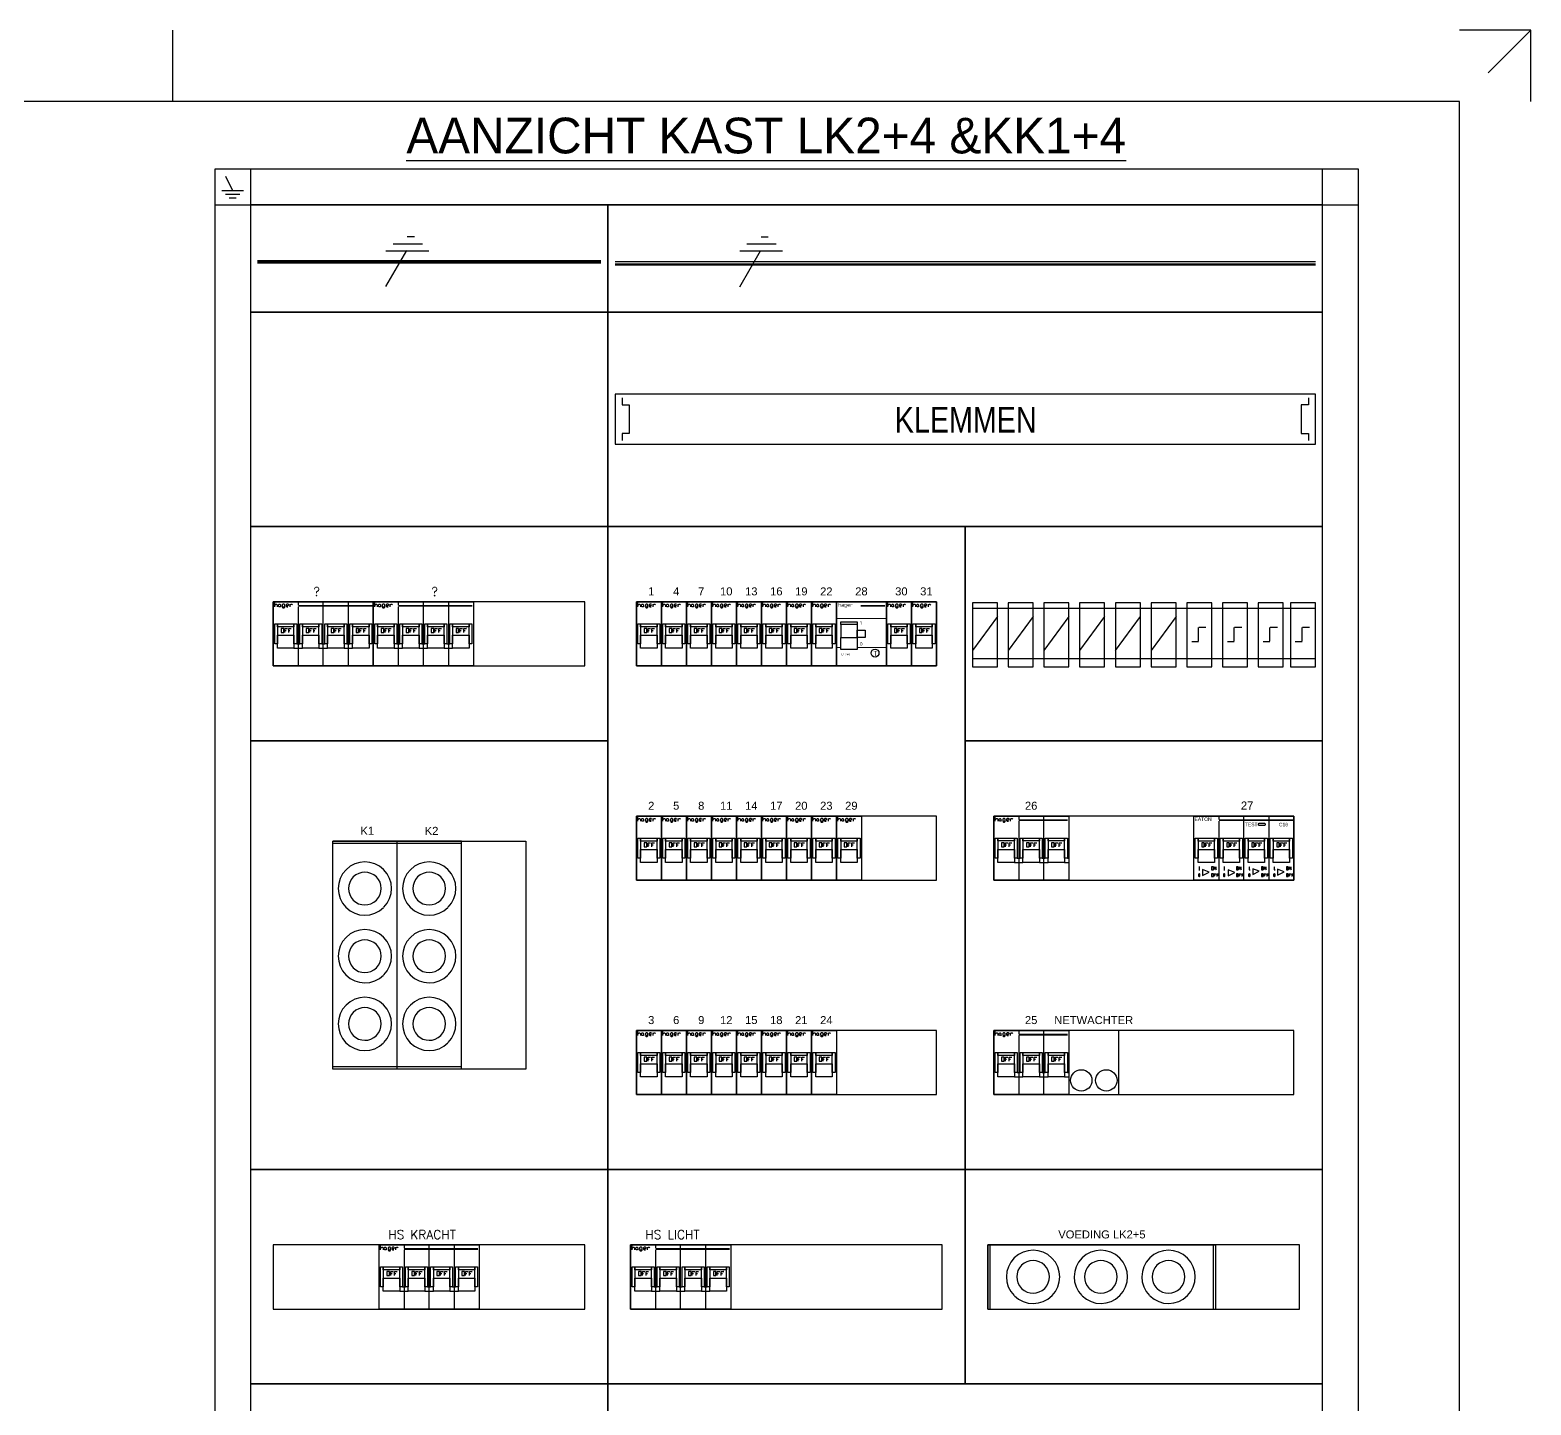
# Model space of a CAD drawing. Header units: millimetres. Extents: x 0 to 420, y 0 to 297.
# Drawn here: x 210 to 420, y 104.6 to 297 of the extents above; entities that cross this region are included whole.
import ezdxf
from ezdxf.enums import TextEntityAlignment as Align

# ---------------------------------------------------------------- set-up
doc = ezdxf.new("R2010")
doc.units = ezdxf.units.MM
doc.layers.get('0').update_dxf_attribs({"linetype": 'CONTINUOUS'})
for name, color, linetype in [('00kad018', 1, 'CONTINUOUS'), ('00kad070', 5, 'CONTINUOUS'), ('BL$2----_KADER', 7, 'CONTINUOUS'), ('KAST AANZICHT', 1, 'CONTINUOUS'), ('Kast-aanzicht', 1, 'CONTINUOUS')]:
    doc.layers.add(name, color=color, linetype=linetype)
doc.styles.add('BURO-050', font='BUROFONT.shx', dxfattribs={"height": 5})
doc.styles.add('GREEN', font='txt')
doc.styles.add('NOOTER', font='arial.ttf')
doc.styles.add('ROMANS', font='romans', dxfattribs={"height": 2})
doc.styles.get("Standard").update_dxf_attribs({"font": 'ISOCP'})

# ---------------------------------------------------------------- blocks, each defined once
blk = doc.blocks.new('a3-windesheim-hor')
at = {"layer": '00kad018', "color": 1}
for p, q in [((230, 287), (230, 297)), ((420, 297), (410, 297)), ((420, 297), (414, 291)), ((420, 287), (420, 297))]:
    blk.add_line(p, q, dxfattribs=at)
at = {"layer": '00kad070', "color": 5}
for p, q in [((410, 287), (20, 287)), ((410, 10), (410, 287))]:
    blk.add_line(p, q, dxfattribs=at)
blk = doc.blocks.new('HAG08')
at = {"color": 0}
for p, q in [((-16.5, -3.5), (-16.5, -0.8)), ((-16.5, -0.8), (-16.5, -0.8)), ((-16.5, -2.6), (-15.6, -1.7)), ((-15.6, -1.7), (-15.2, -1.7)), ((-15.2, -1.7), (-14.7, -2.2)), ((-14.7, -2.2), (-14.7, -3.5)), ((-14.7, -3.5), (-14.7, -3.5)), ((-13.8, -2.2), (-13.4, -1.7)), ((-13.8, -3.1), (-13.8, -2.2)), ((-13.4, -3.5), (-13.8, -3.1)), ((-13.4, -1.7), (-13, -1.7)), ((-13, -3.5), (-13.4, -3.5)), ((-13, -1.7), (-12.5, -2.2)), ((-12.5, -3.1), (-13, -3.5)), ((-12.5, -2.2), (-12.5, -3.1)), ((-12.5, -3.1), (-12.1, -3.5)), ((-12.1, -3.5), (-12.1, -3.5)), ((-10.7, -1.7), (-11.2, -2.2)), ((-11.2, -2.2), (-11.2, -3.1)), ((-11.2, -3.1), (-10.7, -3.5)), ((-11.2, -3.9), (-10.7, -4.4)), ((-9.9, -1.7), (-10.7, -1.7)), ((-10.7, -3.5), (-9.4, -3.5)), ((-10.7, -4.4), (-9.9, -4.4)), ((-9.4, -2.2), (-9.9, -1.7)), ((-9.9, -4.4), (-9.4, -3.9)), ((-9.4, -3.9), (-9.4, -2.2)), ((-9.4, -3.5), (-9.4, -3.5)), ((-8.1, -1.7), (-8.5, -2.2)), ((-8.5, -2.2), (-8.5, -3.1)), ((-8.5, -2.6), (-7.2, -2.6)), ((-8.5, -3.1), (-8.1, -3.5)), ((-7.2, -1.7), (-8.1, -1.7)), ((-8.1, -3.5), (-7.2, -3.5)), ((-6.8, -2.2), (-7.2, -1.7)), ((-7.2, -2.6), (-6.8, -2.2)), ((-7.2, -3.5), (-7.2, -3.5)), ((-5.9, -1.7), (-5.9, -3.5)), ((-5.9, -2.6), (-5, -1.7)), ((-5.9, -3.5), (-5.9, -3.5)), ((-5, -1.7), (-4.6, -1.7)), ((-4.6, -1.7), (-4.1, -2.2)), ((-4.1, -2.2), (-4.1, -2.2)), ((-10.2, -18.8), (-12, -18.8)), ((-12, -18.8), (-12, -21.5)), ((-10.2, -21.5), (-10.2, -18.8)), ((-9.3, -21.5), (-9.3, -18.8)), ((-9.3, -18.8), (-7.6, -18.8)), ((-9.3, -20.2), (-8.5, -20.2)), ((-8.5, -20.2), (-8.5, -20.2)), ((-7.6, -18.8), (-7.6, -18.8)), ((-6.7, -21.5), (-6.7, -18.8)), ((-6.7, -18.8), (-4.9, -18.8)), ((-6.7, -20.2), (-5.8, -20.2)), ((-5.8, -20.2), (-5.8, -20.2)), ((-4.9, -18.8), (-4.9, -18.8)), ((-12, -21.5), (-10.2, -21.5)), ((-12, -21.5), (-12, -21.5))]:
    blk.add_line(p, q, dxfattribs=at)
for points in [[(-17.5, -45), (-17.5, 0), (0, 0), (0, -45)], [(-16.5, -29.5), (-16.5, -15.5), (-14.5, -15.5), (-14.5, -29.5)], [(-14.5, -17.5), (-14.5, -15.5), (-3, -15.5), (-3, -17.5)], [(-3, -29.5), (-3, -15.5), (-1, -15.5), (-1, -29.5)], [(-14.5, -32.5), (-14.5, -23.5), (-3, -23.5), (-3, -32.5)]]:
    blk.add_lwpolyline(points, close=True, dxfattribs=at)
blk = doc.blocks.new('HAG09')
at = {"color": 0}
for p, q in [((-52.5, 0), (-52.5, -2.4)), ((-35, -2.4), (-35, 0)), ((-17.5, 0), (-17.5, -2.4)), ((-69, -3.5), (-69, -0.8)), ((-69, -0.8), (-69, -0.8)), ((-69, -2.6), (-68.1, -1.7)), ((-68.1, -1.7), (-67.6, -1.7)), ((-67.6, -1.7), (-67.2, -2.2)), ((-67.2, -2.2), (-67.2, -3.5)), ((-67.2, -3.5), (-67.2, -3.5)), ((-66.3, -2.2), (-65.9, -1.7)), ((-66.3, -3.1), (-66.3, -2.2)), ((-65.9, -3.5), (-66.3, -3.1)), ((-65.9, -1.7), (-65.4, -1.7)), ((-65.4, -3.5), (-65.9, -3.5)), ((-65.4, -1.7), (-65, -2.2)), ((-65, -3.1), (-65.4, -3.5)), ((-65, -2.2), (-65, -3.1)), ((-65, -3.1), (-64.6, -3.5)), ((-64.6, -3.5), (-64.6, -3.5)), ((-63.2, -1.7), (-63.7, -2.2)), ((-63.7, -2.2), (-63.7, -3.1)), ((-63.7, -3.1), (-63.2, -3.5)), ((-63.7, -3.9), (-63.2, -4.4)), ((-62.3, -1.7), (-63.2, -1.7)), ((-63.2, -3.5), (-61.9, -3.5)), ((-63.2, -4.4), (-62.3, -4.4)), ((-61.9, -2.2), (-62.3, -1.7)), ((-62.3, -4.4), (-61.9, -3.9)), ((-61.9, -3.9), (-61.9, -2.2)), ((-61.9, -3.5), (-61.9, -3.5)), ((-60.6, -1.7), (-61, -2.2)), ((-61, -2.2), (-61, -3.1)), ((-61, -2.6), (-59.7, -2.6)), ((-61, -3.1), (-60.6, -3.5)), ((-59.7, -1.7), (-60.6, -1.7)), ((-60.6, -3.5), (-59.7, -3.5)), ((-59.2, -2.2), (-59.7, -1.7)), ((-59.7, -2.6), (-59.2, -2.2)), ((-59.7, -3.5), (-59.7, -3.5)), ((-58.4, -1.7), (-58.4, -3.5)), ((-58.4, -2.6), (-57.5, -1.7)), ((-58.4, -3.5), (-58.4, -3.5)), ((-57.5, -1.7), (-57, -1.7)), ((-57, -1.7), (-56.6, -2.2)), ((-56.6, -2.2), (-56.6, -2.2)), ((-52.5, -3.6), (-52.5, -45)), ((-35, -45), (-35, -3.6)), ((-17.5, -3.6), (-17.5, -45)), ((-62.7, -18.8), (-64.5, -18.8)), ((-64.5, -18.8), (-64.5, -21.5)), ((-62.7, -21.5), (-62.7, -18.8)), ((-61.8, -21.5), (-61.8, -18.8)), ((-61.8, -18.8), (-60.1, -18.8)), ((-61.8, -20.2), (-60.9, -20.2)), ((-60.9, -20.2), (-60.9, -20.2)), ((-60.1, -18.8), (-60.1, -18.8)), ((-59.2, -21.5), (-59.2, -18.8)), ((-59.2, -18.8), (-57.4, -18.8)), ((-59.2, -20.2), (-58.3, -20.2)), ((-58.3, -20.2), (-58.3, -20.2)), ((-57.4, -18.8), (-57.4, -18.8)), ((-45.2, -18.8), (-47, -18.8)), ((-47, -18.8), (-47, -21.5)), ((-45.2, -21.5), (-45.2, -18.8)), ((-44.3, -21.5), (-44.3, -18.8)), ((-44.3, -18.8), (-42.6, -18.8)), ((-44.3, -20.2), (-43.5, -20.2)), ((-43.5, -20.2), (-43.5, -20.2)), ((-42.6, -18.8), (-42.6, -18.8)), ((-41.7, -21.5), (-41.7, -18.8)), ((-41.7, -18.8), (-39.9, -18.8)), ((-41.7, -20.2), (-40.8, -20.2)), ((-40.8, -20.2), (-40.8, -20.2)), ((-39.9, -18.8), (-39.9, -18.8)), ((-27.7, -18.8), (-29.5, -18.8)), ((-29.5, -18.8), (-29.5, -21.5)), ((-27.7, -21.5), (-27.7, -18.8)), ((-26.9, -21.5), (-26.9, -18.8)), ((-26.9, -18.8), (-25.1, -18.8)), ((-26.9, -20.2), (-26, -20.2)), ((-26, -20.2), (-26, -20.2)), ((-25.1, -18.8), (-25.1, -18.8)), ((-24.2, -21.5), (-24.2, -18.8)), ((-24.2, -18.8), (-22.4, -18.8)), ((-24.2, -20.2), (-23.3, -20.2)), ((-23.3, -20.2), (-23.3, -20.2)), ((-22.4, -18.8), (-22.4, -18.8)), ((-10.3, -18.8), (-12, -18.8)), ((-12, -18.8), (-12, -21.5)), ((-10.3, -21.5), (-10.3, -18.8)), ((-9.4, -21.5), (-9.4, -18.8)), ((-9.4, -18.8), (-7.6, -18.8)), ((-9.4, -20.2), (-8.5, -20.2)), ((-8.5, -20.2), (-8.5, -20.2)), ((-7.6, -18.8), (-7.6, -18.8)), ((-6.7, -21.5), (-6.7, -18.8)), ((-6.7, -18.8), (-4.9, -18.8)), ((-6.7, -20.2), (-5.8, -20.2)), ((-5.8, -20.2), (-5.8, -20.2)), ((-4.9, -18.8), (-5, -18.8)), ((-64.5, -21.5), (-62.7, -21.5)), ((-64.5, -21.5), (-64.5, -21.5)), ((-53.5, -29.5), (-51.5, -29.5)), ((-47, -21.5), (-45.2, -21.5)), ((-47, -21.5), (-47, -21.5)), ((-36, -29.5), (-34, -29.5)), ((-29.5, -21.5), (-27.7, -21.5)), ((-29.5, -21.5), (-29.5, -21.5)), ((-18.5, -29.5), (-16.5, -29.5)), ((-12, -21.5), (-10.3, -21.5)), ((-12, -21.5), (-12, -21.5)), ((-55.5, -32.5), (-49.5, -32.5)), ((-38, -32.5), (-32, -32.5)), ((-20.5, -32.5), (-14.5, -32.5))]:
    blk.add_line(p, q, dxfattribs=at)
for points in [[(-70, -45), (-70, 0), (0, 0), (0, -45)], [(-69, -29.5), (-69, -15.5), (-67, -15.5), (-67, -29.5)], [(-67, -17.5), (-67, -15.5), (-55.5, -15.5), (-55.5, -17.5)], [(-55.5, -29.5), (-55.5, -15.5), (-53.5, -15.5), (-53.5, -29.5)], [(-51.5, -29.5), (-51.5, -15.5), (-49.5, -15.5), (-49.5, -29.5)], [(-49.5, -17.5), (-49.5, -15.5), (-38, -15.5), (-38, -17.5)], [(-38, -29.5), (-38, -15.5), (-36, -15.5), (-36, -29.5)], [(-34, -29.5), (-34, -15.5), (-32, -15.5), (-32, -29.5)], [(-32, -17.5), (-32, -15.5), (-20.5, -15.5), (-20.5, -17.5)], [(-20.5, -29.5), (-20.5, -15.5), (-18.5, -15.5), (-18.5, -29.5)], [(-16.5, -29.5), (-16.5, -15.5), (-14.5, -15.5), (-14.5, -29.5)], [(-14.5, -17.5), (-14.5, -15.5), (-3, -15.5), (-3, -17.5)], [(-3, -29.5), (-3, -15.5), (-1, -15.5), (-1, -29.5)], [(-67, -32.5), (-67, -23.5), (-55.5, -23.5), (-55.5, -32.5)], [(-49.5, -32.5), (-49.5, -23.5), (-38, -23.5), (-38, -32.5)], [(-32, -32.5), (-32, -23.5), (-20.5, -23.5), (-20.5, -32.5)], [(-14.5, -32.5), (-14.5, -23.5), (-3, -23.5), (-3, -32.5)]]:
    blk.add_lwpolyline(points, close=True, dxfattribs=at)
at = {"color": 0, "const_width": 1.2}
blk.add_lwpolyline([(-52.5, -3), (-0.7, -3)], dxfattribs=at)
blk = doc.blocks.new('HAG07')
at = {"color": 0}
for p, q in [((0.22, 8.85), (0.22, 9.42)), ((0.22, 9.42), (0.22, 9.42)), ((0.22, 9.04), (0.41, 9.23)), ((0.41, 9.23), (0.5, 9.23)), ((0.5, 9.23), (0.6, 9.14)), ((0.6, 9.14), (0.6, 8.85)), ((0.79, 9.14), (0.88, 9.23)), ((0.79, 8.95), (0.79, 9.14)), ((0.88, 9.23), (0.97, 9.23)), ((0.97, 9.23), (1.07, 9.14)), ((1.07, 9.14), (1.07, 8.95)), ((1.44, 9.23), (1.35, 9.14)), ((1.35, 9.14), (1.35, 8.95)), ((1.63, 9.23), (1.44, 9.23)), ((1.73, 9.14), (1.63, 9.23)), ((1.73, 8.76), (1.73, 9.14)), ((2.01, 9.23), (1.92, 9.14)), ((1.92, 9.14), (1.92, 8.95)), ((1.92, 9.04), (2.2, 9.04)), ((2.2, 9.23), (2.01, 9.23)), ((2.29, 9.14), (2.2, 9.23)), ((2.2, 9.04), (2.29, 9.14)), ((2.48, 9.23), (2.48, 8.85)), ((2.48, 9.04), (2.67, 9.23)), ((2.67, 9.23), (2.76, 9.23)), ((2.76, 9.23), (2.86, 9.14)), ((2.86, 9.14), (2.86, 9.14)), ((3.73, 9.6), (3.73, 9.09)), ((7.47, 9.09), (7.47, 9.6)), ((0.6, 8.85), (0.6, 8.85)), ((0.88, 8.85), (0.79, 8.95)), ((0.97, 8.85), (0.88, 8.85)), ((1.07, 8.95), (0.97, 8.85)), ((1.07, 8.95), (1.16, 8.85)), ((1.16, 8.85), (1.16, 8.85)), ((1.35, 8.95), (1.44, 8.85)), ((1.35, 8.76), (1.44, 8.66)), ((1.44, 8.85), (1.73, 8.85)), ((1.44, 8.66), (1.63, 8.66)), ((1.63, 8.66), (1.73, 8.76)), ((1.73, 8.85), (1.73, 8.85)), ((1.92, 8.95), (2.01, 8.85)), ((2.01, 8.85), (2.2, 8.85)), ((2.2, 8.85), (2.2, 8.85)), ((2.48, 8.85), (2.48, 8.85)), ((3.73, 8.83), (3.73, 0)), ((7.47, 0), (7.47, 8.83)), ((1.56, 5.58), (1.18, 5.58)), ((1.18, 5.58), (1.18, 5.01)), ((1.18, 5.01), (1.56, 5.01)), ((1.18, 5.01), (1.18, 5.01)), ((1.56, 5.01), (1.56, 5.58)), ((1.74, 5.01), (1.74, 5.58)), ((1.74, 5.58), (2.12, 5.58)), ((1.74, 5.3), (1.93, 5.3)), ((1.93, 5.3), (1.93, 5.3)), ((2.12, 5.58), (2.12, 5.58)), ((2.31, 5.01), (2.31, 5.58)), ((2.31, 5.58), (2.69, 5.58)), ((2.31, 5.3), (2.5, 5.3)), ((2.5, 5.3), (2.5, 5.3)), ((2.69, 5.58), (2.69, 5.58)), ((5.29, 5.58), (4.91, 5.58)), ((4.91, 5.58), (4.91, 5.01)), ((4.91, 5.01), (5.29, 5.01)), ((4.91, 5.01), (4.91, 5.01)), ((5.29, 5.01), (5.29, 5.58)), ((5.47, 5.01), (5.47, 5.58)), ((5.47, 5.58), (5.85, 5.58)), ((5.47, 5.3), (5.66, 5.3)), ((5.66, 5.3), (5.66, 5.3)), ((5.85, 5.58), (5.85, 5.58)), ((6.04, 5.01), (6.04, 5.58)), ((6.04, 5.58), (6.42, 5.58)), ((6.04, 5.3), (6.23, 5.3)), ((6.23, 5.3), (6.23, 5.3)), ((6.42, 5.58), (6.42, 5.58)), ((9.02, 5.58), (8.64, 5.58)), ((8.64, 5.58), (8.64, 5.01)), ((8.64, 5.01), (9.02, 5.01)), ((8.64, 5.01), (8.64, 5.01)), ((9.02, 5.01), (9.02, 5.58)), ((9.2, 5.01), (9.2, 5.58)), ((9.2, 5.58), (9.58, 5.58)), ((9.2, 5.3), (9.39, 5.3)), ((9.39, 5.3), (9.39, 5.3)), ((9.58, 5.58), (9.58, 5.58)), ((9.77, 5.01), (9.77, 5.58)), ((9.77, 5.58), (10.15, 5.58)), ((9.77, 5.3), (9.96, 5.3)), ((9.96, 5.3), (9.96, 5.3)), ((10.15, 5.58), (10.15, 5.58)), ((3.09, 2.67), (4.37, 2.67)), ((3.52, 3.31), (3.95, 3.31)), ((6.83, 2.67), (8.11, 2.67)), ((7.25, 3.31), (7.68, 3.31)), ((10.56, 2.67), (11.2, 2.67)), ((10.99, 3.31), (11.2, 3.31))]:
    blk.add_line(p, q, dxfattribs=at)
for points in [[(0, 0), (0, 9.6), (11.2, 9.6), (11.2, 0)], [(0.21, 3.31), (0.21, 6.29), (0.64, 6.29), (0.64, 3.31)], [(0.64, 5.87), (0.64, 6.29), (3.09, 6.29), (3.09, 5.87)], [(0.64, 2.67), (0.64, 4.59), (3.09, 4.59), (3.09, 2.67)], [(3.09, 3.31), (3.09, 6.29), (3.52, 6.29), (3.52, 3.31)], [(3.95, 3.31), (3.95, 6.29), (4.37, 6.29), (4.37, 3.31)], [(4.37, 5.87), (4.37, 6.29), (6.83, 6.29), (6.83, 5.87)], [(4.37, 2.67), (4.37, 4.59), (6.83, 4.59), (6.83, 2.67)], [(6.83, 3.31), (6.83, 6.29), (7.25, 6.29), (7.25, 3.31)], [(7.68, 3.31), (7.68, 6.29), (8.11, 6.29), (8.11, 3.31)], [(8.11, 5.87), (8.11, 6.29), (10.56, 6.29), (10.56, 5.87)], [(8.11, 2.67), (8.11, 4.59), (10.56, 4.59), (10.56, 2.67)], [(10.56, 3.31), (10.56, 6.29), (10.99, 6.29), (10.99, 3.31)]]:
    blk.add_lwpolyline(points, close=True, dxfattribs=at)
at = {"color": 0, "const_width": 0.256}
blk.add_lwpolyline([(3.73, 8.96), (11.05, 8.96)], dxfattribs=at)
blk = doc.blocks.new('HAG06')
at = {"color": 0}
for p, q in [((-32.000023, -16.000013), (-32.000023, -25.000013)), ((-20.500021, -16.000011), (-20.500021, -25.000011))]:
    blk.add_line(p, q, dxfattribs=at)
for points in [[(-35.000023, -45.000046), (-35.000023, -0.000004), (0, 0), (0.000008, -45.000046)], [(-32.000023, -16.000011), (-32.000023, -14.000013), (-20.500021, -14.000013), (-20.500021, -16.000011)], [(-20.500021, -25.000011), (-20.500021, -20.000011), (-15.000019, -20.000011), (-15.000019, -25.000011)], [(-32.000023, -33.500015), (-32.000023, -25.000011), (-20.500021, -25.000011), (-20.500021, -33.500015)]]:
    blk.add_lwpolyline(points, close=True, dxfattribs=at)
for points, const_width in [([(-18.040416, -3.000011), (-1.000008, -3.000015)], 1.2), ([(-34.500023, -11.700043), (-0.500019, -11.700043)], 0.7), ([(-34.500023, -32.10004), (-32.000023, -32.10004)], 0.7), ([(-20.500021, -32.10004), (-0.500015, -32.10004)], 0.7)]:
    blk.add_lwpolyline(points, dxfattribs=dict(at, const_width=const_width))
blk.add_circle((-8.000008, -36.000046), 2.750001, dxfattribs=at)
for s, height, p in [('hager', 2.652707, (-34.000023, -3.500015)), ('1', 2.518582, (-18.600019, -16.200043)), ('0', 2.518582, (-18.600019, -30.800045)), ('U 740', 1.538418, (-31.600025, -37.600044)), ('T', 3.5, (-9.300018, -38.000046))]:
    blk.add_text(s, height=height, dxfattribs=at).set_placement(p)
blk = doc.blocks.new('cab012')
at = {"color": 0, "linetype": 'Continuous'}
for p, q in [((-52.5, 0), (-52.5, -2.4)), ((-35, -2.4), (-35, 0)), ((-17.5, 0), (-17.5, -2.4)), ((-52.5, -3.6), (-52.5, -45)), ((-35, -45), (-35, -3.6)), ((-17.5, -3.6), (-17.5, -45)), ((-62.7, -18.8), (-64.5, -18.8)), ((-64.5, -18.8), (-64.5, -21.5)), ((-62.7, -21.5), (-62.7, -18.8)), ((-61.8, -21.5), (-61.8, -18.8)), ((-61.8, -18.8), (-60.1, -18.8)), ((-61.8, -20.2), (-60.9, -20.2)), ((-60.9, -20.2), (-60.9, -20.2)), ((-60.1, -18.8), (-60.1, -18.8)), ((-59.2, -21.5), (-59.2, -18.8)), ((-59.2, -18.8), (-57.4, -18.8)), ((-59.2, -20.2), (-58.3, -20.2)), ((-58.3, -20.2), (-58.3, -20.2)), ((-57.4, -18.8), (-57.4, -18.8)), ((-45.2, -18.8), (-47, -18.8)), ((-47, -18.8), (-47, -21.5)), ((-45.2, -21.5), (-45.2, -18.8)), ((-44.3, -21.5), (-44.3, -18.8)), ((-44.3, -18.8), (-42.6, -18.8)), ((-44.3, -20.2), (-43.5, -20.2)), ((-43.5, -20.2), (-43.5, -20.2)), ((-42.6, -18.8), (-42.6, -18.8)), ((-41.7, -21.5), (-41.7, -18.8)), ((-41.7, -18.8), (-39.9, -18.8)), ((-41.7, -20.2), (-40.8, -20.2)), ((-40.8, -20.2), (-40.8, -20.2)), ((-39.9, -18.8), (-39.9, -18.8)), ((-27.7, -18.8), (-29.5, -18.8)), ((-29.5, -18.8), (-29.5, -21.5)), ((-27.7, -21.5), (-27.7, -18.8)), ((-26.9, -21.5), (-26.9, -18.8)), ((-26.9, -18.8), (-25.1, -18.8)), ((-26.9, -20.2), (-26, -20.2)), ((-26, -20.2), (-26, -20.2)), ((-25.1, -18.8), (-25.1, -18.8)), ((-24.2, -21.5), (-24.2, -18.8)), ((-24.2, -18.8), (-22.4, -18.8)), ((-24.2, -20.2), (-23.3, -20.2)), ((-23.3, -20.2), (-23.3, -20.2)), ((-22.4, -18.8), (-22.4, -18.8)), ((-10.3, -18.8), (-12, -18.8)), ((-12, -18.8), (-12, -21.5)), ((-10.3, -21.5), (-10.3, -18.8)), ((-9.4, -21.5), (-9.4, -18.8)), ((-9.4, -18.8), (-7.6, -18.8)), ((-9.4, -20.2), (-8.5, -20.2)), ((-8.5, -20.2), (-8.5, -20.2)), ((-7.6, -18.8), (-7.6, -18.8)), ((-6.7, -21.5), (-6.7, -18.8)), ((-6.7, -18.8), (-5, -18.8)), ((-6.7, -20.2), (-5.8, -20.2)), ((-5.8, -20.2), (-5.8, -20.2)), ((-5, -18.8), (-5, -18.8)), ((-64.5, -21.5), (-62.7, -21.5)), ((-64.5, -21.5), (-64.5, -21.5)), ((-47, -21.5), (-45.2, -21.5)), ((-47, -21.5), (-47, -21.5)), ((-29.5, -21.5), (-27.7, -21.5)), ((-29.5, -21.5), (-29.5, -21.5)), ((-12, -21.5), (-10.3, -21.5)), ((-12, -21.5), (-12, -21.5)), ((-66.3, -40.4), (-66.7, -40.7)), ((-66.7, -40.7), (-66.7, -42.1)), ((-66, -35.6), (-66.4, -35.9)), ((-66.4, -35.9), (-66.4, -35.9)), ((-66.4, -37.6), (-65.7, -37.6)), ((-66, -40.4), (-66.3, -40.4)), ((-66, -37.6), (-66, -35.6)), ((-65.7, -40.7), (-66, -40.4)), ((-65.7, -37.6), (-65.7, -37.6)), ((-65.7, -42.1), (-65.7, -40.7)), ((-56.3, -35.6), (-57.7, -35.6)), ((-57.7, -35.6), (-57.7, -37.6)), ((-57.7, -37.6), (-56.3, -37.6)), ((-57.7, -37.6), (-57.7, -37.6)), ((-56.3, -40.4), (-57.7, -40.4)), ((-57.7, -40.4), (-57.7, -42.4)), ((-56.3, -37.6), (-56.3, -35.6)), ((-56.3, -42.4), (-56.3, -40.4)), ((-55.7, -37.6), (-55.7, -35.6)), ((-55.7, -35.6), (-54.3, -37.6)), ((-55.7, -42.4), (-55.7, -40.4)), ((-55.7, -40.4), (-54.3, -40.4)), ((-55.7, -41.4), (-55, -41.4)), ((-55, -41.4), (-55, -41.4)), ((-54.3, -35.6), (-54.4, -35.6)), ((-54.3, -40.4), (-54.4, -40.4)), ((-54.3, -37.6), (-54.3, -35.6)), ((-53.7, -42.4), (-53.7, -40.4)), ((-53.7, -40.4), (-52.3, -40.4)), ((-53.7, -41.4), (-53, -41.4)), ((-53, -41.4), (-53, -41.4)), ((-52.3, -40.4), (-52.4, -40.4)), ((-48.9, -40.4), (-49.2, -40.7)), ((-49.2, -40.7), (-49.2, -42.1)), ((-48.6, -35.6), (-48.9, -35.9)), ((-48.9, -35.9), (-48.9, -35.9)), ((-48.9, -37.6), (-48.2, -37.6)), ((-48.5, -40.4), (-48.9, -40.4)), ((-48.6, -37.6), (-48.6, -35.6)), ((-48.2, -40.7), (-48.5, -40.4)), ((-48.2, -37.6), (-48.2, -37.6)), ((-48.2, -42.1), (-48.2, -40.7)), ((-38.9, -35.6), (-40.2, -35.6)), ((-40.2, -35.6), (-40.2, -37.6)), ((-40.2, -37.6), (-38.9, -37.6)), ((-40.2, -37.6), (-40.2, -37.6)), ((-38.9, -40.4), (-40.2, -40.4)), ((-40.2, -40.4), (-40.2, -42.4)), ((-38.9, -37.6), (-38.9, -35.6)), ((-38.9, -42.4), (-38.9, -40.4)), ((-38.2, -37.6), (-38.2, -35.6)), ((-38.2, -35.6), (-36.9, -37.6)), ((-38.2, -42.4), (-38.2, -40.4)), ((-38.2, -40.4), (-36.9, -40.4)), ((-38.2, -41.4), (-37.5, -41.4)), ((-37.5, -41.4), (-37.5, -41.4)), ((-36.9, -37.6), (-36.9, -35.6)), ((-36.9, -35.6), (-36.9, -35.6)), ((-36.9, -40.4), (-36.9, -40.4)), ((-36.2, -42.4), (-36.2, -40.4)), ((-36.2, -40.4), (-34.9, -40.4)), ((-36.2, -41.4), (-35.5, -41.4)), ((-35.5, -41.4), (-35.5, -41.4)), ((-34.9, -40.4), (-34.9, -40.4)), ((-31.4, -40.4), (-31.7, -40.7)), ((-31.7, -40.7), (-31.7, -42.1)), ((-31.1, -35.6), (-31.4, -35.9)), ((-31.4, -35.9), (-31.4, -35.9)), ((-31.4, -37.6), (-30.7, -37.6)), ((-31, -40.4), (-31.4, -40.4)), ((-31.1, -37.6), (-31.1, -35.6)), ((-30.7, -40.7), (-31, -40.4)), ((-30.7, -37.6), (-30.7, -37.6)), ((-30.7, -42.1), (-30.7, -40.7)), ((-21.4, -35.6), (-22.7, -35.6)), ((-22.7, -35.6), (-22.7, -37.6)), ((-22.7, -37.6), (-21.4, -37.6)), ((-22.7, -37.6), (-22.7, -37.6)), ((-21.4, -40.4), (-22.7, -40.4)), ((-22.7, -40.4), (-22.7, -42.4)), ((-21.4, -37.6), (-21.4, -35.6)), ((-21.4, -42.4), (-21.4, -40.4)), ((-20.7, -37.6), (-20.7, -35.6)), ((-20.7, -35.6), (-19.4, -37.6)), ((-20.7, -42.4), (-20.7, -40.4)), ((-20.7, -40.4), (-19.4, -40.4)), ((-20.7, -41.4), (-20, -41.4)), ((-20, -41.4), (-20, -41.4)), ((-19.4, -37.6), (-19.4, -35.6)), ((-19.4, -35.6), (-19.4, -35.6)), ((-19.4, -40.4), (-19.4, -40.4)), ((-18.7, -42.4), (-18.7, -40.4)), ((-18.7, -40.4), (-17.4, -40.4)), ((-18.7, -41.4), (-18, -41.4)), ((-18, -41.4), (-18, -41.4)), ((-17.4, -40.4), (-17.4, -40.4)), ((-13.9, -40.4), (-14.2, -40.7)), ((-14.2, -40.7), (-14.2, -42.1)), ((-13.6, -35.6), (-13.9, -35.9)), ((-13.9, -35.9), (-13.9, -35.9)), ((-13.9, -37.6), (-13.2, -37.6)), ((-13.6, -40.4), (-13.9, -40.4)), ((-13.6, -37.6), (-13.6, -35.6)), ((-13.2, -40.7), (-13.6, -40.4)), ((-13.2, -37.6), (-13.3, -37.6)), ((-13.2, -42.1), (-13.2, -40.7)), ((-3.9, -35.6), (-5.2, -35.6)), ((-5.2, -35.6), (-5.2, -37.6)), ((-5.2, -37.6), (-3.9, -37.6)), ((-5.2, -37.6), (-5.2, -37.6)), ((-3.9, -40.4), (-5.2, -40.4)), ((-5.2, -40.4), (-5.2, -42.4)), ((-3.9, -37.6), (-3.9, -35.6)), ((-3.9, -42.4), (-3.9, -40.4)), ((-3.2, -37.6), (-3.2, -35.6)), ((-3.2, -35.6), (-1.9, -37.6)), ((-3.2, -42.4), (-3.2, -40.4)), ((-3.2, -40.4), (-1.9, -40.4)), ((-3.2, -41.4), (-2.6, -41.4)), ((-2.6, -41.4), (-2.6, -41.4)), ((-1.9, -37.6), (-1.9, -35.6)), ((-1.9, -35.6), (-1.9, -35.6)), ((-1.9, -40.4), (-1.9, -40.4)), ((-1.2, -42.4), (-1.2, -40.4)), ((-1.2, -40.4), (0.1, -40.4)), ((-1.2, -41.4), (-0.6, -41.4)), ((-0.6, -41.4), (-0.6, -41.4)), ((0.1, -40.4), (0.1, -40.4)), ((-66.7, -42.1), (-66.3, -42.4)), ((-66.3, -42.4), (-66, -42.4)), ((-66.3, -42.4), (-66.3, -42.4)), ((-66, -42.4), (-65.7, -42.1)), ((-57.7, -42.4), (-56.3, -42.4)), ((-57.7, -42.4), (-57.7, -42.4)), ((-49.2, -42.1), (-48.9, -42.4)), ((-48.9, -42.4), (-48.5, -42.4)), ((-48.9, -42.4), (-48.9, -42.4)), ((-48.5, -42.4), (-48.2, -42.1)), ((-40.2, -42.4), (-38.9, -42.4)), ((-40.2, -42.4), (-40.2, -42.4)), ((-31.7, -42.1), (-31.4, -42.4)), ((-31.4, -42.4), (-31, -42.4)), ((-31.4, -42.4), (-31.4, -42.4)), ((-31, -42.4), (-30.7, -42.1)), ((-22.7, -42.4), (-21.4, -42.4)), ((-22.7, -42.4), (-22.7, -42.4)), ((-14.2, -42.1), (-13.9, -42.4)), ((-13.9, -42.4), (-13.6, -42.4)), ((-13.9, -42.4), (-13.9, -42.4)), ((-13.6, -42.4), (-13.2, -42.1)), ((-5.2, -42.4), (-3.9, -42.4)), ((-5.2, -42.4), (-5.2, -42.4))]:
    blk.add_line(p, q, dxfattribs=at)
for p, q in [((-63.9, -37.5), (-63.9, -41.6)), ((-59.3, -39.3), (-63.9, -37.5)), ((-63.9, -41.6), (-59.3, -39.3)), ((-45.9, -37.7), (-45.9, -41.8)), ((-41.3, -39.5), (-45.9, -37.7)), ((-45.9, -41.8), (-41.3, -39.5)), ((-28.8, -37), (-28.8, -41)), ((-24.2, -38.7), (-28.8, -37)), ((-28.8, -41), (-24.2, -38.7)), ((-11.4, -37.3), (-11.4, -41.3)), ((-6.8, -39), (-11.4, -37.3)), ((-11.4, -41.3), (-6.8, -39))]:
    blk.add_line(p, q)
for points in [[(-70, -45), (-70, 0), (0, 0), (0, -45)], [(-69, -29.5), (-69, -15.5), (-67, -15.5), (-67, -29.5)], [(-67, -17.5), (-67, -15.5), (-55.5, -15.5), (-55.5, -17.5)], [(-55.5, -29.5), (-55.5, -15.5), (-53.5, -15.5), (-53.5, -29.5)], [(-51.5, -29.5), (-51.5, -15.5), (-49.5, -15.5), (-49.5, -29.5)], [(-49.5, -17.5), (-49.5, -15.5), (-38, -15.5), (-38, -17.5)], [(-38, -29.5), (-38, -15.5), (-36, -15.5), (-36, -29.5)], [(-34, -29.5), (-34, -15.5), (-32, -15.5), (-32, -29.5)], [(-32, -17.5), (-32, -15.5), (-20.5, -15.5), (-20.5, -17.5)], [(-20.5, -29.5), (-20.5, -15.5), (-18.5, -15.5), (-18.5, -29.5)], [(-16.5, -29.5), (-16.5, -15.5), (-14.5, -15.5), (-14.5, -29.5)], [(-14.5, -17.5), (-14.5, -15.5), (-3, -15.5), (-3, -17.5)], [(-3, -29.5), (-3, -15.5), (-1, -15.5), (-1, -29.5)], [(-67, -32.5), (-67, -23.5), (-55.5, -23.5), (-55.5, -32.5)], [(-49.5, -32.5), (-49.5, -23.5), (-38, -23.5), (-38, -32.5)], [(-32, -32.5), (-32, -23.5), (-20.5, -23.5), (-20.5, -32.5)], [(-14.5, -32.5), (-14.5, -23.5), (-3, -23.5), (-3, -32.5)]]:
    blk.add_lwpolyline(points, close=True, dxfattribs=at)
blk.add_lwpolyline([(-52.5, -3, 1.2, 1.2, 0), (-0.7, -3, 1.2, 1.2, 0)], format="xyseb", dxfattribs=at)

msp = doc.modelspace()

# ---------------------------------------------------------------- linework, layer by layer
at = {"layer": 'KAST AANZICHT', "color": 1, "linetype": 'Continuous'}
for p, q in [((395.85, 277.53), (235.85, 277.53)), ((235.85, 277.53), (235.85, 87.53)), ((240.85, 277.53), (240.85, 87.53)), ((390.85, 87.53), (390.85, 277.53)), ((395.85, 87.53), (395.85, 277.53)), ((237.35, 276.53), (238.35, 274.53)), ((236.85, 274.53), (239.85, 274.53)), ((237.35, 274.03), (239.35, 274.03)), ((237.85, 273.53), (238.85, 273.53)), ((235.85, 272.53), (395.85, 272.53)), ((260.79, 267.09), (264.91, 267.09)), ((262.79, 268.09), (263.79, 268.09)), ((310.29, 267.07), (314.41, 267.07)), ((312.29, 268.07), (313.29, 268.07)), ((289.85, 264.69), (241.85, 264.69)), ((259.79, 261.09), (262.71, 266.13)), ((259.79, 266.09), (265.79, 266.09)), ((309.29, 261.07), (312.21, 266.11)), ((309.29, 266.07), (315.29, 266.07)), ((289.85, 264.55), (241.85, 264.55)), ((289.85, 264.35), (241.85, 264.35)), ((389.85, 264.55), (291.85, 264.55)), ((389.85, 264.21), (291.85, 264.21)), ((389.85, 264.11), (291.85, 264.11)), ((292.85, 245.53), (292.85, 244.53)), ((292.85, 244.53), (293.85, 244.53)), ((293.85, 244.53), (293.85, 240.53)), ((388.85, 244.53), (387.85, 244.53)), ((387.85, 244.53), (387.85, 240.53)), ((388.85, 245.53), (388.85, 244.53)), ((293.85, 240.53), (292.85, 240.53)), ((292.85, 240.53), (292.85, 239.53)), ((387.85, 240.53), (388.85, 240.53)), ((388.85, 240.53), (388.85, 239.53)), ((322.83, 207.99), (322.83, 216.99)), ((341.89, 210.15), (345.39, 214.91)), ((346.89, 210.15), (350.39, 214.91)), ((351.89, 210.15), (355.39, 214.91)), ((356.89, 210.15), (360.39, 214.91)), ((361.89, 210.15), (365.39, 214.91)), ((366.89, 210.15), (370.39, 214.91)), ((373.47, 211.47), (373.47, 213.39)), ((373.53, 213.43), (374.53, 213.43)), ((378.47, 211.47), (378.47, 213.39)), ((378.53, 213.43), (379.53, 213.43)), ((383.47, 211.47), (383.47, 213.39)), ((383.53, 213.43), (384.53, 213.43)), ((387.97, 211.47), (387.97, 213.39)), ((388.03, 213.43), (389.03, 213.43)), ((372.53, 211.43), (373.47, 211.43)), ((377.53, 211.43), (378.47, 211.43)), ((382.53, 211.43), (383.47, 211.43)), ((387.03, 211.43), (387.97, 211.43))]:
    msp.add_line(p, q, dxfattribs=at)
at = {"layer": 'KAST AANZICHT', "linetype": 'Continuous'}
for p, q in [((261.35, 183.47), (252.35, 183.47)), ((252.35, 151.58), (252.35, 183.47)), ((261.35, 183.16), (252.35, 183.16)), ((261.35, 151.58), (261.35, 183.47)), ((270.35, 183.47), (261.35, 183.47)), ((261.35, 151.58), (261.35, 183.47)), ((270.35, 183.16), (261.35, 183.16)), ((270.35, 151.58), (270.35, 183.47)), ((261.35, 151.89), (252.35, 151.89)), ((261.35, 151.58), (252.35, 151.58)), ((270.35, 151.89), (261.35, 151.89)), ((270.35, 151.58), (261.35, 151.58)), ((344.03, 117.99), (344.03, 126.99)), ((344.03, 126.99), (375.92, 126.99)), ((344.34, 117.99), (344.34, 126.99)), ((375.6, 117.99), (375.6, 126.99)), ((375.92, 117.99), (375.92, 126.99)), ((344.03, 117.99), (375.92, 117.99))]:
    msp.add_line(p, q, dxfattribs=at)
at = {"layer": 'KAST AANZICHT', "color": 1, "linetype": 'Continuous'}
for points in [[(240.85, 257.53), (290.85, 257.53), (290.85, 272.53), (240.85, 272.53)], [(290.85, 257.53), (390.85, 257.53), (390.85, 272.53), (290.85, 272.53)], [(240.85, 227.53), (290.85, 227.53), (290.85, 257.53), (240.85, 257.53)], [(290.85, 227.53), (390.85, 227.53), (390.85, 257.53), (290.85, 257.53)], [(291.85, 239.03), (389.85, 239.03), (389.85, 246.03), (291.85, 246.03)], [(240.85, 197.53), (290.85, 197.53), (290.85, 227.53), (240.85, 227.53)], [(290.85, 137.53), (340.85, 137.53), (340.85, 227.53), (290.85, 227.53)], [(340.85, 197.53), (390.85, 197.53), (390.85, 227.53), (340.85, 227.53)], [(244.03, 207.99), (287.63, 207.99), (287.63, 216.99), (244.03, 216.99)], [(294.83, 207.99), (336.83, 207.99), (336.83, 216.99), (294.83, 216.99)], [(341.85, 207.85), (345.35, 207.85), (345.35, 216.85), (341.85, 216.85)], [(346.85, 207.85), (350.35, 207.85), (350.35, 216.85), (346.85, 216.85)], [(351.85, 207.85), (355.35, 207.85), (355.35, 216.85), (351.85, 216.85)], [(356.85, 207.85), (360.35, 207.85), (360.35, 216.85), (356.85, 216.85)], [(361.85, 207.85), (365.35, 207.85), (365.35, 216.85), (361.85, 216.85)], [(366.85, 207.85), (370.35, 207.85), (370.35, 216.85), (366.85, 216.85)], [(371.85, 207.85), (375.35, 207.85), (375.35, 216.85), (371.85, 216.85)], [(376.85, 207.85), (380.35, 207.85), (380.35, 216.85), (376.85, 216.85)], [(381.85, 207.85), (385.35, 207.85), (385.35, 216.85), (381.85, 216.85)], [(386.35, 207.85), (389.85, 207.85), (389.85, 216.85), (386.35, 216.85)], [(341.85, 209.03), (389.85, 209.03), (389.85, 216.03), (341.85, 216.03)], [(341.85, 209.03), (389.85, 209.03), (389.85, 216.03), (341.85, 216.03)], [(240.85, 137.53), (290.85, 137.53), (290.85, 197.53), (240.85, 197.53)], [(340.85, 137.53), (390.85, 137.53), (390.85, 197.53), (340.85, 197.53)], [(294.83, 177.99), (336.83, 177.99), (336.83, 186.99), (294.83, 186.99)], [(344.83, 177.99), (386.83, 177.99), (386.83, 186.99), (344.83, 186.99)], [(294.83, 147.99), (336.83, 147.99), (336.83, 156.99), (294.83, 156.99)], [(344.83, 147.99), (386.83, 147.99), (386.83, 156.99), (344.83, 156.99)], [(355.33, 147.99), (362.33, 147.99), (362.33, 156.99), (355.33, 156.99)], [(240.85, 107.53), (290.85, 107.53), (290.85, 137.53), (240.85, 137.53)], [(290.85, 107.53), (340.85, 107.53), (340.85, 137.53), (290.85, 137.53)], [(340.85, 107.53), (390.85, 107.53), (390.85, 137.53), (340.85, 137.53)], [(244.03, 117.99), (287.63, 117.99), (287.63, 126.99), (244.03, 126.99)], [(294.03, 117.99), (337.63, 117.99), (337.63, 126.99), (294.03, 126.99)], [(344.03, 117.99), (387.63, 117.99), (387.63, 126.99), (344.03, 126.99)], [(240.85, 92.53), (290.85, 92.53), (290.85, 107.53), (240.85, 107.53)], [(290.85, 92.53), (390.85, 92.53), (390.85, 107.53), (290.85, 107.53)]]:
    msp.add_lwpolyline(points, close=True, dxfattribs=at)
at = {"layer": 'KAST AANZICHT'}
msp.add_lwpolyline([(381.98, 185.98), (382.7, 185.98, -0.414214), (382.8, 185.88), (382.8, 185.76, -0.414214), (382.7, 185.66), (381.98, 185.66, -0.414214), (381.88, 185.76), (381.88, 185.88, -0.414214)], format="xyb", close=True, dxfattribs=at)
msp.add_lwpolyline([(252.35, 183.47), (279.35, 183.47), (279.35, 151.58), (252.35, 151.58)], close=True, dxfattribs=at)
for centre in [(357.08, 149.98), (360.58, 149.98)]:
    msp.add_circle(centre, 1.5, dxfattribs=at)
at = {"layer": 'KAST AANZICHT', "linetype": 'Continuous'}
for centre, radius, start, end in [((256.85, 176.84), 3.73, 315.4999, 314.5495), ((256.85, 176.84), 2.29, 315.4269, 314.6462), ((265.85, 176.84), 3.73, 315.4999, 314.5495), ((265.85, 176.84), 2.29, 315.4269, 314.6462), ((256.85, 167.37), 3.73, 315.4999, 314.5495), ((265.85, 167.37), 3.73, 315.4999, 314.5495), ((256.85, 167.37), 2.29, 315.4269, 314.6462), ((265.85, 167.37), 2.29, 315.4269, 314.6462), ((256.85, 157.89), 3.73, 315.4999, 314.5495), ((256.85, 157.89), 2.29, 315.4269, 314.6462), ((265.85, 157.89), 3.73, 315.4999, 314.5495), ((265.85, 157.89), 2.29, 315.4269, 314.6462), ((350.34, 122.49), 3.73, 225.4999, 224.5495), ((359.82, 122.49), 3.73, 225.4999, 224.5495), ((369.29, 122.49), 3.73, 225.4999, 224.5495), ((350.34, 122.49), 2.29, 225.4269, 224.6462), ((359.82, 122.49), 2.29, 225.4269, 224.6462), ((369.29, 122.49), 2.29, 225.4269, 224.6462)]:
    msp.add_arc(centre, radius, start, end, dxfattribs=at)

# ---------------------------------------------------------------- block references
at = {"layer": 'BL$2----_KADER'}
msp.add_blockref('a3-windesheim-hor', (0, 0), dxfattribs=at)
at = {"layer": 'KAST AANZICHT'}
for name, p, xscale, yscale, zscale in [('HAG09', (258.03, 216.99), 0.2000000000000455, 0.2000000000000455, 0.2000000000000455), ('HAG09', (272.03, 216.99), 0.2000000000000455, 0.2000000000000455, 0.2000000000000455), ('HAG08', (298.33, 216.99), 0.2000000000000455, 0.2000000000000455, 0.2000000000000455), ('HAG08', (301.83, 216.99), 0.2000000000000455, 0.2000000000000455, 0.2000000000000455), ('HAG08', (305.33, 216.99), 0.2000000000000455, 0.2000000000000455, 0.2000000000000455), ('HAG08', (308.83, 216.99), 0.2000000000000455, 0.2000000000000455, 0.2000000000000455), ('HAG08', (312.33, 216.99), 0.2000000000000455, 0.2000000000000455, 0.2000000000000455), ('HAG08', (315.83, 216.99), 0.2000000000000455, 0.2000000000000455, 0.2000000000000455), ('HAG08', (319.33, 216.99), 0.2000000000000455, 0.2000000000000455, 0.2000000000000455), ('HAG08', (322.83, 216.99), 0.2000000000000455, 0.2000000000000455, 0.2000000000000455), ('HAG06', (329.83, 216.99), 0.1999999999999318, 0.1999999999999318, 0.1999999999999318), ('HAG08', (333.33, 216.99), 0.2000000000000455, 0.2000000000000455, 0.2000000000000455), ('HAG08', (336.83, 216.99), 0.2000000000000455, 0.2000000000000455, 0.2000000000000455), ('HAG08', (298.33, 186.99), 0.2000000000000455, 0.2000000000000455, 0.2000000000000455), ('HAG08', (301.83, 186.99), 0.2000000000000455, 0.2000000000000455, 0.2000000000000455), ('HAG08', (305.33, 186.99), 0.2000000000000455, 0.2000000000000455, 0.2000000000000455), ('HAG08', (308.83, 186.99), 0.2000000000000455, 0.2000000000000455, 0.2000000000000455), ('HAG08', (312.33, 186.99), 0.2000000000000455, 0.2000000000000455, 0.2000000000000455), ('HAG08', (315.83, 186.99), 0.2000000000000455, 0.2000000000000455, 0.2000000000000455), ('HAG08', (319.33, 186.99), 0.2000000000000455, 0.2000000000000455, 0.2000000000000455), ('HAG08', (322.83, 186.99), 0.2000000000000455, 0.2000000000000455, 0.2000000000000455), ('HAG08', (326.33, 186.99), 0.2000000000000455, 0.2000000000000455, 0.2000000000000455), ('HAG07', (344.83, 177.99), 0.9375, 0.9375, 0.9375), ('HAG08', (298.33, 156.99), 0.2000000000000455, 0.2000000000000455, 0.2000000000000455), ('HAG08', (301.83, 156.99), 0.2000000000000455, 0.2000000000000455, 0.2000000000000455), ('HAG08', (305.33, 156.99), 0.2000000000000455, 0.2000000000000455, 0.2000000000000455), ('HAG08', (308.83, 156.99), 0.2000000000000455, 0.2000000000000455, 0.2000000000000455), ('HAG08', (312.33, 156.99), 0.2000000000000455, 0.2000000000000455, 0.2000000000000455), ('HAG08', (315.83, 156.99), 0.2000000000000455, 0.2000000000000455, 0.2000000000000455), ('HAG08', (319.33, 156.99), 0.2000000000000455, 0.2000000000000455, 0.2000000000000455), ('HAG08', (322.83, 156.99), 0.2000000000000455, 0.2000000000000455, 0.2000000000000455), ('HAG07', (344.83, 147.99), 0.9375, 0.9375, 0.9375), ('HAG09', (272.83, 126.99), 0.2000000000000455, 0.2000000000000455, 0.2000000000000455), ('HAG09', (308.03, 126.99), 0.2000000000000455, 0.2000000000000455, 0.2000000000000455)]:
    msp.add_blockref(name, p, dxfattribs=dict(at, xscale=xscale, yscale=yscale, zscale=zscale))
at = {"layer": 'KAST AANZICHT', "linetype": 'Continuous', "xscale": 0.200047323005951, "yscale": 0.200047323005951, "zscale": 0.200047323005951}
msp.add_blockref('cab012', (386.83, 186.99), dxfattribs=at)

# ---------------------------------------------------------------- texts
at = {"layer": 'KAST AANZICHT', "color": 1, "linetype": 'Continuous', "style": 'GREEN', "width": 0.833333}
msp.add_text('KLEMMEN', height=3.6, dxfattribs=at).set_placement((330.99, 240.65))
at = {"layer": 'KAST AANZICHT', "style": 'ROMANS'}
for s, height, p in [('?', 1.24, (249.62, 217.78)), ('?', 1.24, (266.13, 217.78)), ('HS KRACHT', 1.245, (260.12, 127.78)), ('HS LICHT', 1.245, (296.1, 127.78))]:
    msp.add_text(s, height=height, dxfattribs=at).set_placement(p)
at = {"layer": 'KAST AANZICHT', "style": 'NOOTER'}
for s, height, p in [('1', 1.12, (296.91, 218.43)), ('4', 1.12, (300.41, 218.43)), ('7', 1.12, (303.91, 218.43)), ('10', 1.12, (307.41, 218.43)), ('13', 1.12, (310.91, 218.43)), ('16', 1.12, (314.41, 218.43)), ('19', 1.12, (317.91, 218.43)), ('22', 1.12, (321.41, 218.43)), ('28', 1.12, (326.32, 218.43)), ('30', 1.12, (331.91, 218.43)), ('31', 1.12, (335.41, 218.43)), ('8', 1.12, (303.91, 188.43)), ('20', 1.12, (317.91, 188.43)), ('23', 1.12, (321.41, 188.43)), ('29', 1.12, (324.91, 188.43)), ('26', 1.12, (350.07, 188.43)), ('27', 1.12, (380.29, 188.47)), ('2', 1.12, (296.91, 188.43)), ('5', 1.12, (300.41, 188.43)), ('11', 1.12, (307.41, 188.43)), ('14', 1.12, (310.91, 188.43)), ('17', 1.12, (314.41, 188.43)), ('K1', 1.12, (257.18, 184.92)), ('K2', 1.12, (266.18, 184.92)), ('3', 1.12, (296.91, 158.43)), ('6', 1.12, (300.41, 158.43)), ('9', 1.12, (303.91, 158.43)), ('12', 1.12, (307.41, 158.43)), ('15', 1.12, (310.91, 158.43)), ('18', 1.12, (314.41, 158.43)), ('21', 1.12, (317.91, 158.43)), ('24', 1.12, (321.41, 158.43)), ('25', 1.12, (350.07, 158.43)), ('NETWACHTER', 1.12, (358.82, 158.43)), ('VOEDING LK2+5', 1.1196, (359.97, 128.43))]:
    msp.add_text(s, height=height, dxfattribs=at).set_placement(p, align=Align.MIDDLE)
at = {"layer": 'KAST AANZICHT', "char_height": 0.5, "attachment_point": 1, "style": 'BURO-050'}
for s, insert in [('EATON', (372.94, 186.8)), ('TEST', (379.98, 186.06)), ('C16', (384.74, 186.04))]:
    msp.add_mtext_dynamic_manual_height_columns(s, width=2.4847, gutter_width=25, heights=[0], dxfattribs=dict(at, insert=insert))
at = {"layer": 'Kast-aanzicht', "color": 4, "style": 'BURO-050'}
msp.add_text('%%UAANZICHT KAST LK2+4 &KK1+4', height=5, dxfattribs=at).set_placement((262.65, 279.73))

doc.saveas('drawing.dxf')
